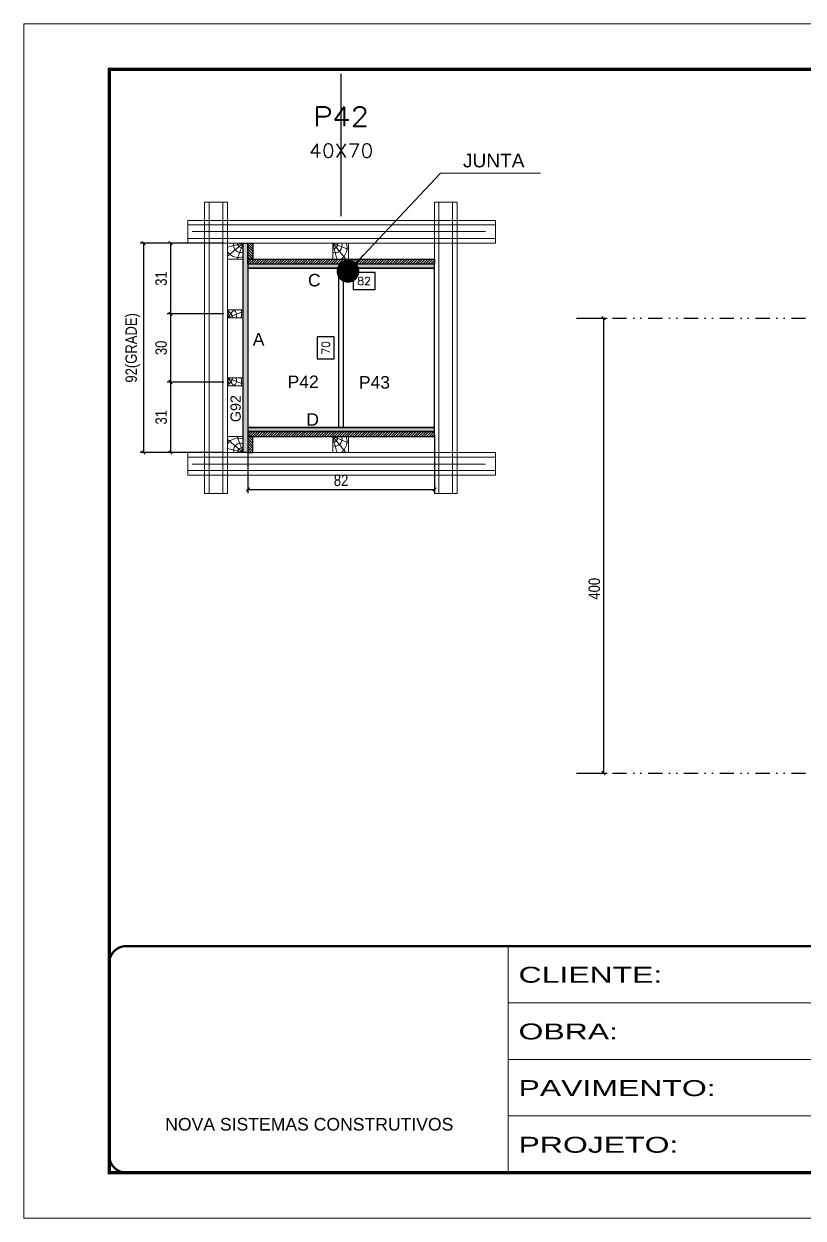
# Model space of a CAD drawing. Extents: x 28748 to 35002, y 14885 to 43501.
# Drawn here: x 33503 to 34188, y 32114 to 33164 of the extents above; entities that cross this region are included whole.
import ezdxf
from ezdxf.enums import TextEntityAlignment as Align

# ---------------------------------------------------------------- set-up
doc = ezdxf.new("R2010")
doc.units = 0
for name, pattern in [('CONTINUO', [0]), ('DASHED', [0.75, 0.5, -0.25]), ('DIVIDE2', [0.625, 0.25, -0.125, 0, -0.125, 0, -0.125]), ('HIDDEN', [0.375, 0.25, -0.125])]:
    doc.linetypes.add(name, pattern=pattern)
for name, color, linetype in [('CHAPA', 1, 'Continuous'), ('COTA', 241, 'Continuous'), ('MEIO_PONT', 93, 'Continuous'), ('Nível', 160, 'Continuous'), ('Painéis', 200, 'Continuous'), ('SARRAFO', 251, 'Continuous'), ('Texto de Titulo', 7, 'Continuous'), ('Texto Qtd Sarr', 242, 'Continuous'), ('TEXTO_GERAL', 7, 'Continuous')]:
    doc.layers.add(name, color=color, linetype=linetype)
for name, color, linetype, lineweight in [('Folhas', 255, 'Continuous', 9), ('Hachura', 251, 'Continuous', 9), ('Madeira', 126, 'Continuous', 18), ('Perfil Metálico', 224, 'Continuous', 18), ('SARRAFO DE PRESSAO', 251, 'DASHED', 9), ('Texto Seção', 7, 'Continuous', 15)]:
    doc.layers.add(name, color=color, linetype=linetype, lineweight=lineweight)
doc.styles.add('ARIAL', font='arial.ttf')
doc.styles.add('COTA TECNICA', font='techl___.ttf', dxfattribs={"height": 10})
doc.styles.add('COTA TECNICA 2X', font='techl___.ttf', dxfattribs={"height": 10})
doc.styles.add('ROMANS', font='romans.shx')
doc.styles.add('SANSSERIF', font='sas_____.pfb')
doc.styles.get("Standard").update_dxf_attribs({"font": 'arial.ttf'})
doc.styles.add('Tecnologia', font='')
doc.styles.get('Tecnologia').set_extended_font_data('Forgotten Futurist')
doc.dimstyles.new('3x', dxfattribs={"dimtxt": 10, "dimasz": 5, "dimexe": 7, "dimexo": 5, "dimgap": 4, "dimtad": 1, "dimdec": 4, "dimlfac": 0.333333, "dimdsep": 46, "dimtxsty": 'Standard', "dimblk": 'DOT', "dimcen": 0.09, "dimclrd": 1, "dimclre": 1, "dimclrt": 2, "dimadec": 0, "dimazin": 2, "dimtfac": 1, "dimtdec": 4, "dimtmove": 0, "dimatfit": 3, "dimldrblk": 'DOT', "dimfxl": 1, "dimtolj": 1, "dimtzin": 0, "dimlwd": 9, "dimlwe": 9, "dimarcsym": 0})
doc.dimstyles.new('PAINEL', dxfattribs={"dimtxt": 10, "dimasz": 3, "dimexe": 3, "dimexo": 3, "dimgap": 3, "dimtad": 1, "dimdec": 1, "dimzin": 12, "dimdsep": 46, "dimtxsty": 'COTA TECNICA', "dimblk1": 'OBLIQUE', "dimblk2": 'OBLIQUE', "dimsah": 1, "dimcen": 0.9, "dimclrd": 4, "dimclre": 4, "dimclrt": 240, "dimadec": 1, "dimazin": 3, "dimtfac": 1, "dimtdec": 1, "dimtmove": 0, "dimatfit": 3, "dimfxl": 1, "dimtolj": 1, "dimtzin": 12, "dimarcsym": 0})
doc.dimstyles.new('SECAO PILAR', dxfattribs={"dimtxt": 10, "dimasz": 3, "dimexe": 3, "dimexo": 3, "dimgap": 3, "dimtad": 1, "dimdec": 1, "dimlfac": 0.5, "dimzin": 12, "dimdsep": 46, "dimtxsty": 'COTA TECNICA 2X', "dimblk1": 'OBLIQUE', "dimblk2": 'OBLIQUE', "dimsah": 1, "dimcen": 0.9, "dimclrd": 256, "dimclre": 256, "dimclrt": 256, "dimadec": 1, "dimazin": 3, "dimtfac": 1, "dimtdec": 1, "dimtmove": 0, "dimatfit": 3, "dimfxl": 1, "dimtolj": 1, "dimtzin": 12, "dimarcsym": 0})
doc.dimstyles.new('SECÇÃO 2', dxfattribs={"dimtxt": 7, "dimasz": 6, "dimexe": 0.18, "dimexo": 2, "dimgap": -4, "dimtad": 3, "dimdec": 1, "dimlfac": 0.5, "dimzin": 12, "dimdsep": 46, "dimtxsty": 'ROMANS', "dimblk": 'ARCHTICK', "dimcen": 0.09, "dimse1": 1, "dimse2": 1, "dimsd1": 1, "dimsd2": 1, "dimclrd": 180, "dimclre": 5, "dimclrt": 1, "dimadec": 0, "dimazin": 3, "dimtfac": 1, "dimtdec": 1, "dimtofl": 0, "dimtmove": 0, "dimatfit": 3, "dimldrblk": 'ARCHTICK', "dimfxl": 1, "dimtolj": 1, "dimtzin": 0, "dimarcsym": 0})
pattern_1 = [(45, (43269.0893, 55696.5547), (-1.12253202, 1.12253202), [])]

# ---------------------------------------------------------------- blocks, each defined once
blk = doc.blocks.new('9999999999')
at = {"color": 30, "linetype": 'CONTINUO'}
for p, q in [((98564.6, 34230.2), (98564.6, 34429.4)), ((98564.6, 34379.6), (99584, 34379.6)), ((98564.6, 34329.8), (99488, 34329.8)), ((98564.6, 34280), (99488, 34280))]:
    blk.add_line(p, q, dxfattribs=at)
at = {"color": 30, "linetype": 'CONTINUO', "const_width": 2}
blk.add_lwpolyline([(99584, 34230.2), (99584, 34414.4, 0.414214), (99569, 34429.4), (98229, 34429.4, 0.414214), (98214, 34414.4), (98214, 34245.2, 0.414214), (98229, 34230.2), (99584, 34230.2)], format="xyb", dxfattribs=at)
at = {"layer": 'Folhas'}
blk.add_lwpolyline([(98139, 34190.2), (99624, 34190.2), (99624, 35240.2), (98139, 35240.2)], close=True, dxfattribs=at)
at = {"layer": 'Folhas', "color": 30, "const_width": 3}
blk.add_lwpolyline([(98214, 34230.2), (99584, 34230.2), (99584, 35200.2), (98214, 35200.2)], close=True, dxfattribs=at)
at = {"color": 7, "linetype": 'Continuous', "ltscale": 5, "style": 'ARIAL'}
blk.add_text('NOVA SISTEMAS CONSTRUTIVOS', height=11.059, dxfattribs=at).set_placement((98263.2, 34267.2))
at = {"layer": 'Folhas', "color": 7, "style": 'Tecnologia', "width": 1.5}
for s, p in [('CLIENTE:', (98573.7, 34397.2)), ('OBRA:', (98573.7, 34347.3)), ('PAVIMENTO:', (98573.7, 34297.5)), ('PROJETO:', (98573.7, 34247.7))]:
    blk.add_text(s, height=14, dxfattribs=at).set_placement(p)
blk = doc.blocks.new('_Oblique')
at = {"color": 0, "linetype": 'ByBlock', "lineweight": -2}
blk.add_line((-0.5, -0.5), (0.5, 0.5), dxfattribs=at)
blk = doc.blocks.new('*D1663')
at = {"layer": 'COTA', "color": 4, "linetype": 'ByBlock', "lineweight": -2, "transparency": 16777216}
for p, q in [((34000.8, 32904.9), (34015.8, 32904.9)), ((34012.8, 32904.9), (34012.8, 32504.9)), ((33992.1, 32504.9), (34015.8, 32504.9))]:
    blk.add_line(p, q, dxfattribs=at)
at = {"layer": 'Defpoints', "color": 0, "linetype": 'ByBlock', "transparency": 16777216}
for p in [(33997.8, 32904.9), (33989.1, 32504.9), (34012.8, 32504.9)]:
    blk.add_point(p, dxfattribs=at)
at = {"layer": 'COTA', "color": 4, "linetype": 'ByBlock', "lineweight": -2, "transparency": 16777216, "xscale": 3, "yscale": 3, "zscale": 3}
for p, rotation in [((34012.8, 32904.9), 90), ((34012.8, 32504.9), 270)]:
    blk.add_blockref('_Oblique', p, dxfattribs=dict(at, rotation=rotation))
at = {"layer": 'COTA', "color": 240, "linetype": 'ByBlock', "transparency": 16777216, "insert": (34004.7, 32666.9), "char_height": 10, "attachment_point": 5, "rotation": 90, "style": 'COTA TECNICA'}
blk.add_mtext('\\A1;400', dxfattribs=at)
blk = doc.blocks.new('*D792')
at = {"layer": 'COTA', "color": 180, "lineweight": -2, "transparency": 16777216}
for p, q in [((33776.1, 32888.4), (33761.1, 32888.4)), ((33761.1, 32888.4), (33761.1, 32869.1)), ((33776.1, 32869.1), (33776.1, 32888.4)), ((33761.1, 32869.1), (33776.1, 32869.1))]:
    blk.add_line(p, q, dxfattribs=at)
at = {"layer": 'Defpoints', "color": 0, "transparency": 16777216}
for p in [(33700.1, 32948.7), (33700.1, 32808.7), (33780.1, 32808.7)]:
    blk.add_point(p, dxfattribs=at)
at = {"layer": 'COTA', "color": 1, "transparency": 16777216, "insert": (33768.6, 32878.7), "char_height": 7, "attachment_point": 5, "rotation": 90, "style": 'ROMANS'}
blk.add_mtext('\\A1;70', dxfattribs=at)
blk = doc.blocks.new('_ArchTick')
at = {"color": 0, "linetype": 'ByBlock', "const_width": 0.15}
blk.add_lwpolyline([(-0.5, -0.5), (0.5, 0.5)], dxfattribs=at)
blk = doc.blocks.new('*D793')
at = {"layer": 'COTA', "color": 180, "lineweight": -2, "transparency": 16777216}
for p, q in [((33812, 32945), (33792.7, 32945)), ((33792.7, 32945), (33792.7, 32930)), ((33812, 32930), (33812, 32945)), ((33792.7, 32930), (33812, 32930))]:
    blk.add_line(p, q, dxfattribs=at)
at = {"layer": 'Defpoints', "color": 0, "transparency": 16777216}
for p in [(33700.1, 32948.7), (33864.1, 32948.7), (33864.1, 32926)]:
    blk.add_point(p, dxfattribs=at)
at = {"layer": 'COTA', "color": 1, "transparency": 16777216, "insert": (33802.3, 32937.5), "char_height": 7, "attachment_point": 5, "style": 'ROMANS'}
blk.add_mtext('\\A1;82', dxfattribs=at)
blk = doc.blocks.new('titulo1')
at = {"layer": 'Defpoints', "color": 252, "linetype": 'HIDDEN', "ltscale": 2}
blk.add_line((0, 0), (0, 125), dxfattribs=at)
at = {"layer": 'Defpoints', "style": 'ROMANS', "oblique": 15}
blk.add_attdef('FOLHA', text='', height=10, dxfattribs=at).set_placement((0, 15.6), align=Align.MIDDLE_CENTER)
at = {"layer": 'Texto Qtd Sarr', "color": 3, "style": 'ROMANS', "oblique": 15}
for tag, height, p in [('TITULO', 17, (0, 71.4)), ('SEÇÃO', 12, (0, 41.5))]:
    blk.add_attdef(tag, text='', height=height, dxfattribs=at).set_placement(p, align=Align.MIDDLE_CENTER)
blk = doc.blocks.new('*D794')
at = {"layer": 'COTA', "lineweight": -2, "transparency": 16777216}
for p, q in [((33679.1, 32970.7), (33605.4, 32970.7)), ((33608.4, 32970.7), (33608.4, 32786.7)), ((33679.1, 32786.7), (33605.4, 32786.7))]:
    blk.add_line(p, q, dxfattribs=at)
at = {"layer": 'Defpoints', "color": 0, "transparency": 16777216}
for p in [(33682.1, 32970.7), (33608.4, 32786.7), (33682.1, 32786.7)]:
    blk.add_point(p, dxfattribs=at)
at = {"layer": 'COTA', "lineweight": -2, "transparency": 16777216, "xscale": 3, "yscale": 3, "zscale": 3}
for p, rotation in [((33608.4, 32970.7), 90), ((33608.4, 32786.7), 270)]:
    blk.add_blockref('_Oblique', p, dxfattribs=dict(at, rotation=rotation))
at = {"layer": 'COTA', "transparency": 16777216, "insert": (33599.1, 32878.7), "char_height": 10, "attachment_point": 5, "rotation": 90, "style": 'COTA TECNICA 2X'}
blk.add_mtext('\\A1;92(GRADE)', dxfattribs=at)
blk = doc.blocks.new('*D795')
at = {"layer": 'COTA', "lineweight": -2, "transparency": 16777216}
for p, q in [((33679.1, 32848.7), (33629.2, 32848.7)), ((33632.2, 32848.7), (33632.2, 32786.7)), ((33679.1, 32786.7), (33629.2, 32786.7))]:
    blk.add_line(p, q, dxfattribs=at)
at = {"layer": 'Defpoints', "color": 0, "transparency": 16777216}
for p in [(33682.1, 32848.7), (33632.2, 32786.7), (33682.1, 32786.7)]:
    blk.add_point(p, dxfattribs=at)
at = {"layer": 'COTA', "lineweight": -2, "transparency": 16777216, "xscale": 3, "yscale": 3, "zscale": 3}
for p, rotation in [((33632.2, 32848.7), 90), ((33632.2, 32786.7), 270)]:
    blk.add_blockref('_Oblique', p, dxfattribs=dict(at, rotation=rotation))
at = {"layer": 'COTA', "transparency": 16777216, "insert": (33624, 32817.7), "char_height": 10, "attachment_point": 5, "rotation": 90, "style": 'COTA TECNICA 2X'}
blk.add_mtext('\\A1;31', dxfattribs=at)
blk = doc.blocks.new('PONTALETE')
at = {"layer": 'Madeira'}
for q in [(2.71, 7), (7, 5.76), (7, 1.74)]:
    blk.add_line((0, 0), q, dxfattribs=at)
blk.add_lwpolyline([(0, 0), (7, 0), (7, 7), (0, 7)], close=True, dxfattribs=at)
for centre, radius, start, end in [((2.04, 0.06), 6.23, 37.2818, 109.0913), ((1.09, 0.9), 3.19, 343.603, 109.9847), ((-0.21, -0.78), 3.09, 14.6322, 86.0383)]:
    blk.add_arc(centre, radius, start, end, dxfattribs=at)
blk = doc.blocks.new('MEIO PONTALETE')
at = {"layer": 'Madeira'}
for q in [(2.71, 7), (3.5, 2.88), (3.5, 0.87)]:
    blk.add_line((0, 0), q, dxfattribs=at)
blk.add_lwpolyline([(0, 0), (3.5, 0), (3.5, 7), (0, 7)], close=True, dxfattribs=at)
for centre, radius, start, end in [((2.04, 0.06), 6.23, 76.4499, 109.0913), ((1.09, 0.9), 3.19, 40.9063, 109.9847), ((-0.21, -0.78), 3.09, 14.6322, 86.0383)]:
    blk.add_arc(centre, radius, start, end, dxfattribs=at)
blk = doc.blocks.new('*D796')
at = {"layer": 'COTA', "lineweight": -2, "transparency": 16777216}
for p, q in [((33679.1, 32970.7), (33629.2, 32970.7)), ((33632.2, 32970.7), (33632.2, 32908.7)), ((33679.1, 32908.7), (33629.2, 32908.7))]:
    blk.add_line(p, q, dxfattribs=at)
at = {"layer": 'Defpoints', "color": 0, "transparency": 16777216}
for p in [(33682.1, 32970.7), (33632.2, 32908.7), (33682.1, 32908.7)]:
    blk.add_point(p, dxfattribs=at)
at = {"layer": 'COTA', "lineweight": -2, "transparency": 16777216, "xscale": 3, "yscale": 3, "zscale": 3}
for p, rotation in [((33632.2, 32970.7), 90), ((33632.2, 32908.7), 270)]:
    blk.add_blockref('_Oblique', p, dxfattribs=dict(at, rotation=rotation))
at = {"layer": 'COTA', "transparency": 16777216, "insert": (33624, 32939.7), "char_height": 10, "attachment_point": 5, "rotation": 90, "style": 'COTA TECNICA 2X'}
blk.add_mtext('\\A1;31', dxfattribs=at)
blk = doc.blocks.new('*D797')
at = {"layer": 'COTA', "lineweight": -2, "transparency": 16777216}
for p, q in [((33679.1, 32908.7), (33629.2, 32908.7)), ((33632.2, 32908.7), (33632.2, 32848.7)), ((33679.1, 32848.7), (33629.2, 32848.7))]:
    blk.add_line(p, q, dxfattribs=at)
at = {"layer": 'Defpoints', "color": 0, "transparency": 16777216}
for p in [(33682.1, 32908.7), (33632.2, 32848.7), (33682.1, 32848.7)]:
    blk.add_point(p, dxfattribs=at)
at = {"layer": 'COTA', "lineweight": -2, "transparency": 16777216, "xscale": 3, "yscale": 3, "zscale": 3}
for p, rotation in [((33632.2, 32908.7), 90), ((33632.2, 32848.7), 270)]:
    blk.add_blockref('_Oblique', p, dxfattribs=dict(at, rotation=rotation))
at = {"layer": 'COTA', "transparency": 16777216, "insert": (33624, 32878.7), "char_height": 10, "attachment_point": 5, "rotation": 90, "style": 'COTA TECNICA 2X'}
blk.add_mtext('\\A1;30', dxfattribs=at)
blk = doc.blocks.new('*D1664')
at = {"layer": 'COTA', "lineweight": -2, "transparency": 16777216}
for p, q in [((33700.1, 32802.1), (33700.1, 32751.1)), ((33864.1, 32802.1), (33864.1, 32751.1)), ((33700.1, 32754.1), (33864.1, 32754.1))]:
    blk.add_line(p, q, dxfattribs=at)
at = {"layer": 'Defpoints', "color": 0, "transparency": 16777216}
for p in [(33700.1, 32805.1), (33864.1, 32805.1), (33864.1, 32754.1)]:
    blk.add_point(p, dxfattribs=at)
at = {"layer": 'COTA', "lineweight": -2, "transparency": 16777216, "xscale": 3, "yscale": 3, "zscale": 3, "rotation": 180}
blk.add_blockref('_Oblique', (33700.1, 32754.1), dxfattribs=at)
at = {"layer": 'COTA', "lineweight": -2, "transparency": 16777216, "xscale": 3, "yscale": 3, "zscale": 3}
blk.add_blockref('_Oblique', (33864.1, 32754.1), dxfattribs=at)
at = {"layer": 'COTA', "transparency": 16777216, "insert": (33782.1, 32762.2), "char_height": 10, "attachment_point": 5, "style": 'COTA TECNICA 2X'}
blk.add_mtext('\\A1;82', dxfattribs=at)
blk = doc.blocks.new('_Dot')
at = {"color": 0, "linetype": 'ByBlock', "lineweight": -2}
blk.add_line((-0.5, 0), (-1, 0), dxfattribs=at)
at = {"color": 0, "linetype": 'ByBlock', "const_width": 0.5}
blk.add_lwpolyline([(-0.25, 0, 1), (0.25, 0, 1)], format="xyb", close=True, dxfattribs=at)

msp = doc.modelspace()

# ---------------------------------------------------------------- hatches: boundary and pattern name
at = {"layer": 'Hachura'}
h = msp.add_hatch(color=256, dxfattribs=at)
h.dxf.hatch_style = 1
h.paths.add_polyline_path([(33700.14, 32786.75), (33696.14, 32786.75), (33696.14, 32970.75), (33700.14, 32970.75)])
h = msp.add_hatch(color=256, dxfattribs=at)
h.dxf.hatch_style = 1
h.paths.add_polyline_path([(33700.14, 32786.75), (33696.14, 32786.75), (33696.14, 32970.75), (33700.14, 32970.75)])
h = msp.add_hatch(dxfattribs=at)
h.set_pattern_fill('ANSI31', color=256, scale=0.5, angle=90, style=0)
h.set_pattern_definition([(135, (10808.7293, 42094.6984), (-1.12253202, -1.12253202), [])])
h.paths.add_polyline_path([(33700.14, 32956.75), (33704.54, 32956.75), (33704.54, 32970.75), (33700.14, 32970.75)])
h = msp.add_hatch(dxfattribs=at)
h.set_pattern_fill('ANSI31', color=256, scale=0.5, style=0)
h.set_pattern_definition(pattern_1)
h.paths.add_polyline_path([(33864.14, 32952.35), (33864.14, 32956.75), (33700.14, 32956.75), (33700.14, 32952.35)])
h = msp.add_hatch(color=256, dxfattribs=at)
h.dxf.hatch_style = 1
h.paths.add_polyline_path([(33700.14, 32952.35), (33700.14, 32948.75), (33864.14, 32948.75), (33864.14, 32952.35)])
h = msp.add_hatch(color=256, dxfattribs=at)
h.dxf.hatch_style = 1
h.paths.add_polyline_path([(33700.14, 32952.35), (33700.14, 32948.75), (33864.14, 32948.75), (33864.14, 32952.35)])
h = msp.add_hatch(color=256, dxfattribs=at)
h.dxf.hatch_style = 1
h.paths.add_polyline_path([(33700.14, 32808.75), (33700.14, 32805.15), (33864.14, 32805.15), (33864.14, 32808.75)])
h = msp.add_hatch(color=256, dxfattribs=at)
h.dxf.hatch_style = 1
h.paths.add_polyline_path([(33700.14, 32808.75), (33700.14, 32805.15), (33864.14, 32805.15), (33864.14, 32808.75)])
h = msp.add_hatch(dxfattribs=at)
h.set_pattern_fill('ANSI31', color=256, scale=0.5, style=0)
h.set_pattern_definition(pattern_1)
h.paths.add_polyline_path([(33864.14, 32805.15), (33864.14, 32800.75), (33700.14, 32800.75), (33700.14, 32805.15)])
h = msp.add_hatch(dxfattribs=at)
h.set_pattern_fill('ANSI31', color=256, scale=0.5, angle=90, style=0)
h.set_pattern_definition([(135, (10808.7293, 42289.6984), (-1.12253202, -1.12253202), [])])
h.paths.add_polyline_path([(33700.14, 32800.75), (33704.54, 32800.75), (33704.54, 32786.75), (33700.14, 32786.75)])

# ---------------------------------------------------------------- linework, layer by layer
at = {"layer": 'CHAPA'}
for p, q in [((33780.14, 32808.75), (33780.14, 32948.75)), ((33784.14, 32808.75), (33784.14, 32948.75))]:
    msp.add_line(p, q, dxfattribs=at)
for points in [[(33700.14, 32786.75), (33696.14, 32786.75), (33696.14, 32970.75), (33700.14, 32970.75)], [(33700.14, 32786.75), (33696.14, 32786.75), (33696.14, 32970.75), (33700.14, 32970.75)], [(33700.14, 32952.35), (33700.14, 32948.75), (33864.14, 32948.75), (33864.14, 32952.35)], [(33700.14, 32952.35), (33700.14, 32948.75), (33864.14, 32948.75), (33864.14, 32952.35)], [(33700.14, 32808.75), (33700.14, 32805.15), (33864.14, 32805.15), (33864.14, 32808.75)], [(33700.14, 32808.75), (33700.14, 32805.15), (33864.14, 32805.15), (33864.14, 32808.75)]]:
    msp.add_lwpolyline(points, close=True, dxfattribs=at)
at = {"layer": 'Hachura'}
for p, q in [((33651.34, 32981.04), (33909.14, 32981.05)), ((33651.34, 32776.45), (33909.14, 32776.45))]:
    msp.add_line(p, q, dxfattribs=at)
at = {"layer": 'Madeira'}
msp.add_lwpolyline([(33696.14, 32786.75), (33682.14, 32786.75), (33682.14, 32970.75), (33696.14, 32970.75)], close=True, dxfattribs=at)
at = {"layer": 'Nível', "color": 4, "linetype": 'DIVIDE2', "ltscale": 50}
for p, q in [((33989.09, 32904.85), (34948.34, 32904.85)), ((33989.09, 32504.85), (34948.34, 32504.85))]:
    msp.add_line(p, q, dxfattribs=at)
at = {"layer": 'Painéis'}
msp.add_lwpolyline([(33864.14, 32948.75), (33700.14, 32948.75), (33700.14, 32808.75), (33864.14, 32808.75)], close=True, dxfattribs=at)
at = {"layer": 'Perfil Metálico'}
for points in [[(33662.14, 32750.75), (33682.14, 32750.75), (33682.14, 33006.75), (33662.14, 33006.75)], [(33678.14, 33006.75), (33666.14, 33006.75), (33666.14, 32750.75), (33678.14, 32750.75)], [(33884.14, 32750.75), (33864.14, 32750.75), (33864.14, 33006.75), (33884.14, 33006.75)], [(33868.14, 33006.75), (33880.14, 33006.75), (33880.14, 32750.75), (33868.14, 32750.75)], [(33647.52, 32970.75), (33647.52, 32990.75), (33917.86, 32990.75), (33917.86, 32970.75)], [(33917.86, 32986.75), (33917.86, 32974.75), (33647.52, 32974.75), (33647.52, 32986.75)], [(33647.52, 32786.75), (33647.52, 32766.75), (33917.86, 32766.75), (33917.86, 32786.75)], [(33917.86, 32770.75), (33917.86, 32782.75), (33647.52, 32782.75), (33647.52, 32770.75)]]:
    msp.add_lwpolyline(points, close=True, dxfattribs=at)
at = {"layer": 'SARRAFO'}
for points in [[(33704.54, 32970.75), (33704.54, 32956.75), (33700.14, 32956.75), (33700.14, 32970.75)], [(33700.14, 32956.75), (33864.14, 32956.75), (33864.14, 32952.35), (33700.14, 32952.35)], [(33700.14, 32800.75), (33864.14, 32800.75), (33864.14, 32805.15), (33700.14, 32805.15)], [(33704.54, 32786.75), (33704.54, 32800.75), (33700.14, 32800.75), (33700.14, 32786.75)]]:
    msp.add_lwpolyline(points, close=True, dxfattribs=at)

# ---------------------------------------------------------------- block references
at = {"layer": 'MEIO_PONT'}
for name, p, xscale, yscale, zscale, rotation in [('PONTALETE', (33696.14, 32970.75), 2, 2, 2, 180), ('PONTALETE', (33774.74, 32970.75), 2, 2, 2, 270), ('MEIO PONTALETE', (33682.14, 32905.25), -1.999999997962732, 1.999999997962732, 1.999999997962732, 270), ('MEIO PONTALETE', (33682.14, 32852.25), 1.999999997962732, 1.999999997962732, 1.999999997962732, 270), ('PONTALETE', (33774.74, 32800.75), 2, 2, 2, 270)]:
    msp.add_blockref(name, p, dxfattribs=dict(at, xscale=xscale, yscale=yscale, zscale=zscale, rotation=rotation))
at = {"layer": 'MEIO_PONT', "xscale": -2, "yscale": 2, "zscale": 2}
msp.add_blockref('PONTALETE', (33696.14, 32786.75), dxfattribs=at)
at = {"layer": 'SARRAFO DE PRESSAO', "color": 6, "linetype": 'ByBlock'}
msp.add_blockref('9999999999', (-64635.64, -2076.64), dxfattribs=at)
at = {"layer": 'Texto Seção'}
ref = msp.add_blockref('titulo1', (33782.14, 32994.62), dxfattribs=at)
ref.add_attrib('TITULO', 'P42', dxfattribs={"layer": 'Texto de Titulo', "color": 7, "height": 17, "style": 'ROMANS', "width": 1.1}).set_placement((33782.14, 33082.12), align=Align.MIDDLE_CENTER)
ref.add_attrib('SEÇÃO', '40X70', dxfattribs={"layer": 'Texto de Titulo', "color": 7, "height": 12, "style": 'ROMANS', "width": 1.1}).set_placement((33782.14, 33052.12), align=Align.MIDDLE_CENTER)

# ---------------------------------------------------------------- texts
at = {"color": 0, "linetype": 'Continuous', "ltscale": 5, "style": 'ARIAL'}
msp.add_text('JUNTA', height=12, dxfattribs=at).set_placement((33889.25, 33037.42))
at = {"layer": 'TEXTO_GERAL', "style": 'ARIAL'}
for s, p in [('C', (33758.55, 32938.25)), ('A', (33709.59, 32886.19)), ('P42', (33748.78, 32848.86)), ('P43', (33811.4, 32848.42)), ('D', (33757.14, 32815.75))]:
    msp.add_text(s, height=11, dxfattribs=at).set_placement(p, align=Align.MIDDLE_CENTER)
at = {"layer": 'TEXTO_GERAL', "color": 0, "linetype": 'Continuous', "style": 'SANSSERIF'}
msp.add_text('G92', height=9, rotation=90, dxfattribs=at).set_placement((33689.41, 32813.41), align=Align.MIDDLE_LEFT)

# ---------------------------------------------------------------- dimensions: what is measured, and where the dimension line sits
at = {"layer": 'COTA'}
dim = msp.add_linear_dim(base=(33608.36, 32786.75), p1=(33682.14, 32970.75), p2=(33682.14, 32786.75), angle=270, text='<>(GRADE)', dimstyle='SECAO PILAR', dxfattribs=at)
dim.commit()
dim.dimension.update_dxf_attribs({"geometry": '*D794', "text_midpoint": (33599.14, 32878.75)})
for base, p1, p2, picture, middle in [((33632.2, 32908.75), (33682.14, 32970.75), (33682.14, 32908.75), '*D796', (33623.98, 32939.75)), ((33632.2, 32848.75), (33682.14, 32908.75), (33682.14, 32848.75), '*D797', (33623.98, 32878.75)), ((33632.2, 32786.75), (33682.14, 32848.75), (33682.14, 32786.75), '*D795', (33623.98, 32817.75))]:
    dim = msp.add_linear_dim(base=base, p1=p1, p2=p2, angle=270, dimstyle='SECAO PILAR', dxfattribs=at)
    dim.commit()
    dim.dimension.update_dxf_attribs({"geometry": picture, "text_midpoint": middle})
dim = msp.add_linear_dim(base=(33780.14, 32808.75), p1=(33700.14, 32948.75), p2=(33700.14, 32808.75), angle=270, dimstyle='SECÇÃO 2', dxfattribs=at)
dim.commit()
dim.dimension.update_dxf_attribs({"geometry": '*D792', "text_midpoint": (33780.14, 32878.75), "dimtype": 160})
dim = msp.add_linear_dim(base=(33864.14, 32925.95), p1=(33700.14, 32948.75), p2=(33864.14, 32948.75), dimstyle='SECÇÃO 2', dxfattribs=at)
dim.commit()
dim.dimension.update_dxf_attribs({"geometry": '*D793', "text_midpoint": (33802.32, 32925.95), "dimtype": 160})
at = {"layer": 'COTA', "linetype": 'ByBlock'}
dim = msp.add_linear_dim(base=(34012.8, 32504.85), p1=(33997.8, 32904.85), p2=(33989.09, 32504.85), angle=90, dimstyle='PAINEL', dxfattribs=at)
dim.commit()
dim.dimension.update_dxf_attribs({"geometry": '*D1663', "text_midpoint": (34012.8, 32666.85), "dimtype": 160})
at = {"layer": 'COTA'}
dim = msp.add_linear_dim(base=(33864.14, 32754.11), p1=(33700.14, 32805.15), p2=(33864.14, 32805.15), dimstyle='SECAO PILAR', dxfattribs=at)
dim.commit()
dim.dimension.update_dxf_attribs({"geometry": '*D1664', "text_midpoint": (33782.14, 32762.2)})

# ---------------------------------------------------------------- leaders
msp.add_leader([(33788.18, 32946), (33869.47, 33032.42), (33957.47, 33032.42)], dimstyle='3x', override={"dimasz": 20})

doc.saveas('drawing.dxf')
